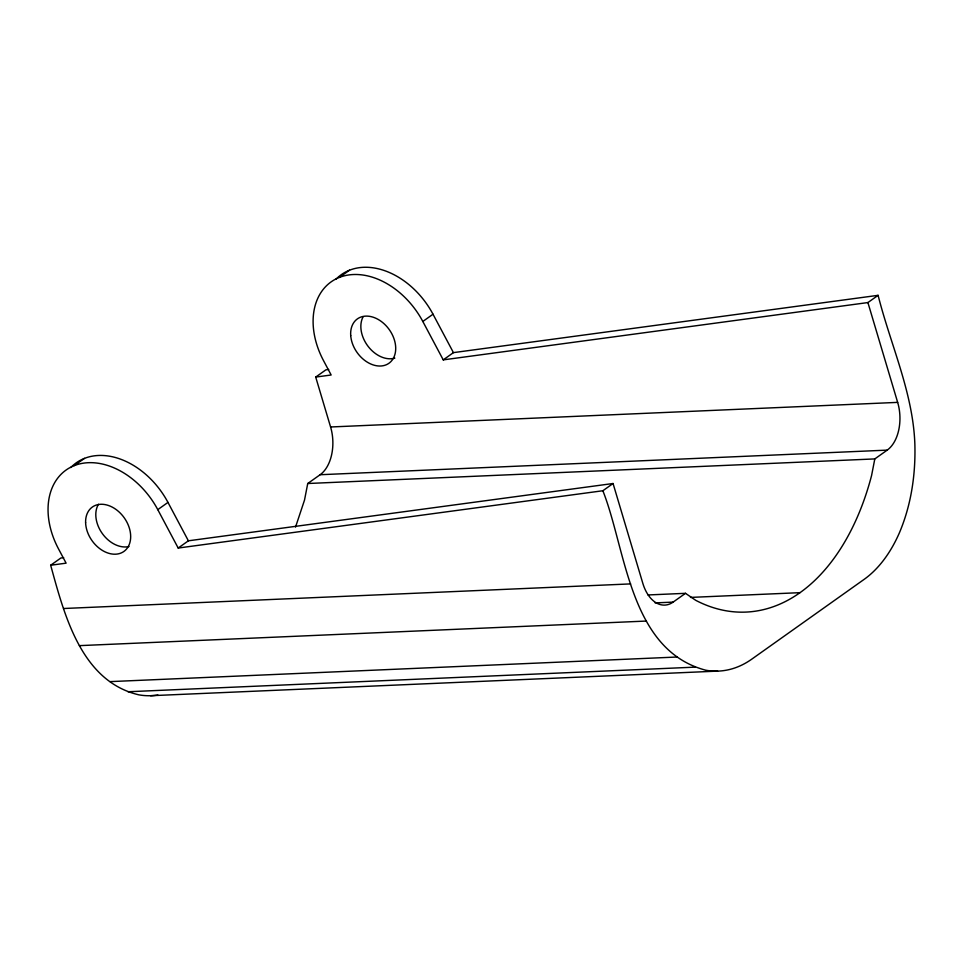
<?xml version="1.0" encoding="UTF-8"?>
<svg xmlns="http://www.w3.org/2000/svg" width="963" height="963" viewBox="0 0 963 963"><rect width="100%" height="100%" fill="white"/><g stroke="black" fill="none" stroke-linecap="round" stroke-linejoin="round"><path stroke-width="1.44" d="M887.2 450.13L874.813 458.918L871.587 475.493A235.008 146.545 87.5 0 1 695.755 600.334L685.5 593.328L673.113 602.116A36.305 22.643 87.5 0 1 642.815 583.313L613.058 483.51L602.862 490.745C626.215 549.68 629.284 650.013 705.771 670.212A145.22 90.558 87.5 0 0 751.862 659.089L863.992 579.473A145.22 90.558 87.5 0 0 899.454 532.695C911.299 504.708 915.753 474.073 914.85 443.823C912.936 392.326 890.522 344.658 878.1 295.328L867.904 302.563L897.66 402.378A36.305 22.643 87.5 0 1 887.2 450.13L320.125 474.723L307.739 483.51L304.513 500.098L295.533 527.074M157.932 695.021A145.22 90.558 87.5 0 1 138.696 694.805C81.012 681.166 64.268 614.418 50.666 565.245L66.11 563.162L58.49 548.838A72.61 52.64 54.6 0 1 74.295 465.598L84.491 458.364M320.125 474.723A36.305 22.643 87.5 0 0 330.586 426.982L315.708 377.075L331.152 374.992L323.544 360.668A72.61 52.64 54.6 0 1 339.337 277.428L349.533 270.194M50.666 565.245L60.862 558.01L63.666 557.637M315.708 377.075L325.903 369.84L328.708 369.455M74.295 465.598A72.61 52.64 54.6 0 1 157.776 509.644L167.971 502.409L188.387 540.809L613.058 483.51M339.337 277.428A72.61 52.64 54.6 0 1 422.817 321.461L433.013 314.227L453.429 352.627L878.1 295.328M157.776 509.644L178.191 548.043L188.387 540.809M422.817 321.461L443.245 359.873L453.429 352.627M443.245 359.873L867.904 302.563M178.191 548.043L602.862 490.745M330.586 426.982L897.66 402.378M307.739 483.51L874.813 458.918M63.558 608.508L630.633 583.903M647.991 594.953L685.5 593.328M690.483 597.409L799.988 592.666M655.117 602.898L673.113 602.116M79.375 645.643L646.45 621.051M110.059 681.623L677.133 657.019M128.019 691.747L695.093 667.142M150.553 695.719L717.628 671.115M70.805 467.536A72.61 52.64 54.6 0 1 167.971 502.409M335.858 279.366A72.61 52.64 54.6 0 1 433.013 314.227M394.83 358.116A27.229 19.741 54.6 0 1 368.131 346.403A27.229 19.741 54.6 0 1 363.075 316.839M128.982 546.515A27.229 19.741 54.6 0 1 102.427 533.707A27.229 19.741 54.6 0 1 98.443 504.287M85.611 522.692A27.229 19.741 54.6 0 0 120.062 553.388A27.229 19.741 54.6 0 0 118.726 511.642A27.229 19.741 54.6 0 0 85.611 522.692M350.713 335.497A27.229 19.741 54.6 0 0 385.874 364.929A27.229 19.741 54.6 0 0 382.961 322.774A27.229 19.741 54.6 0 0 350.713 335.497"/></g></svg>
